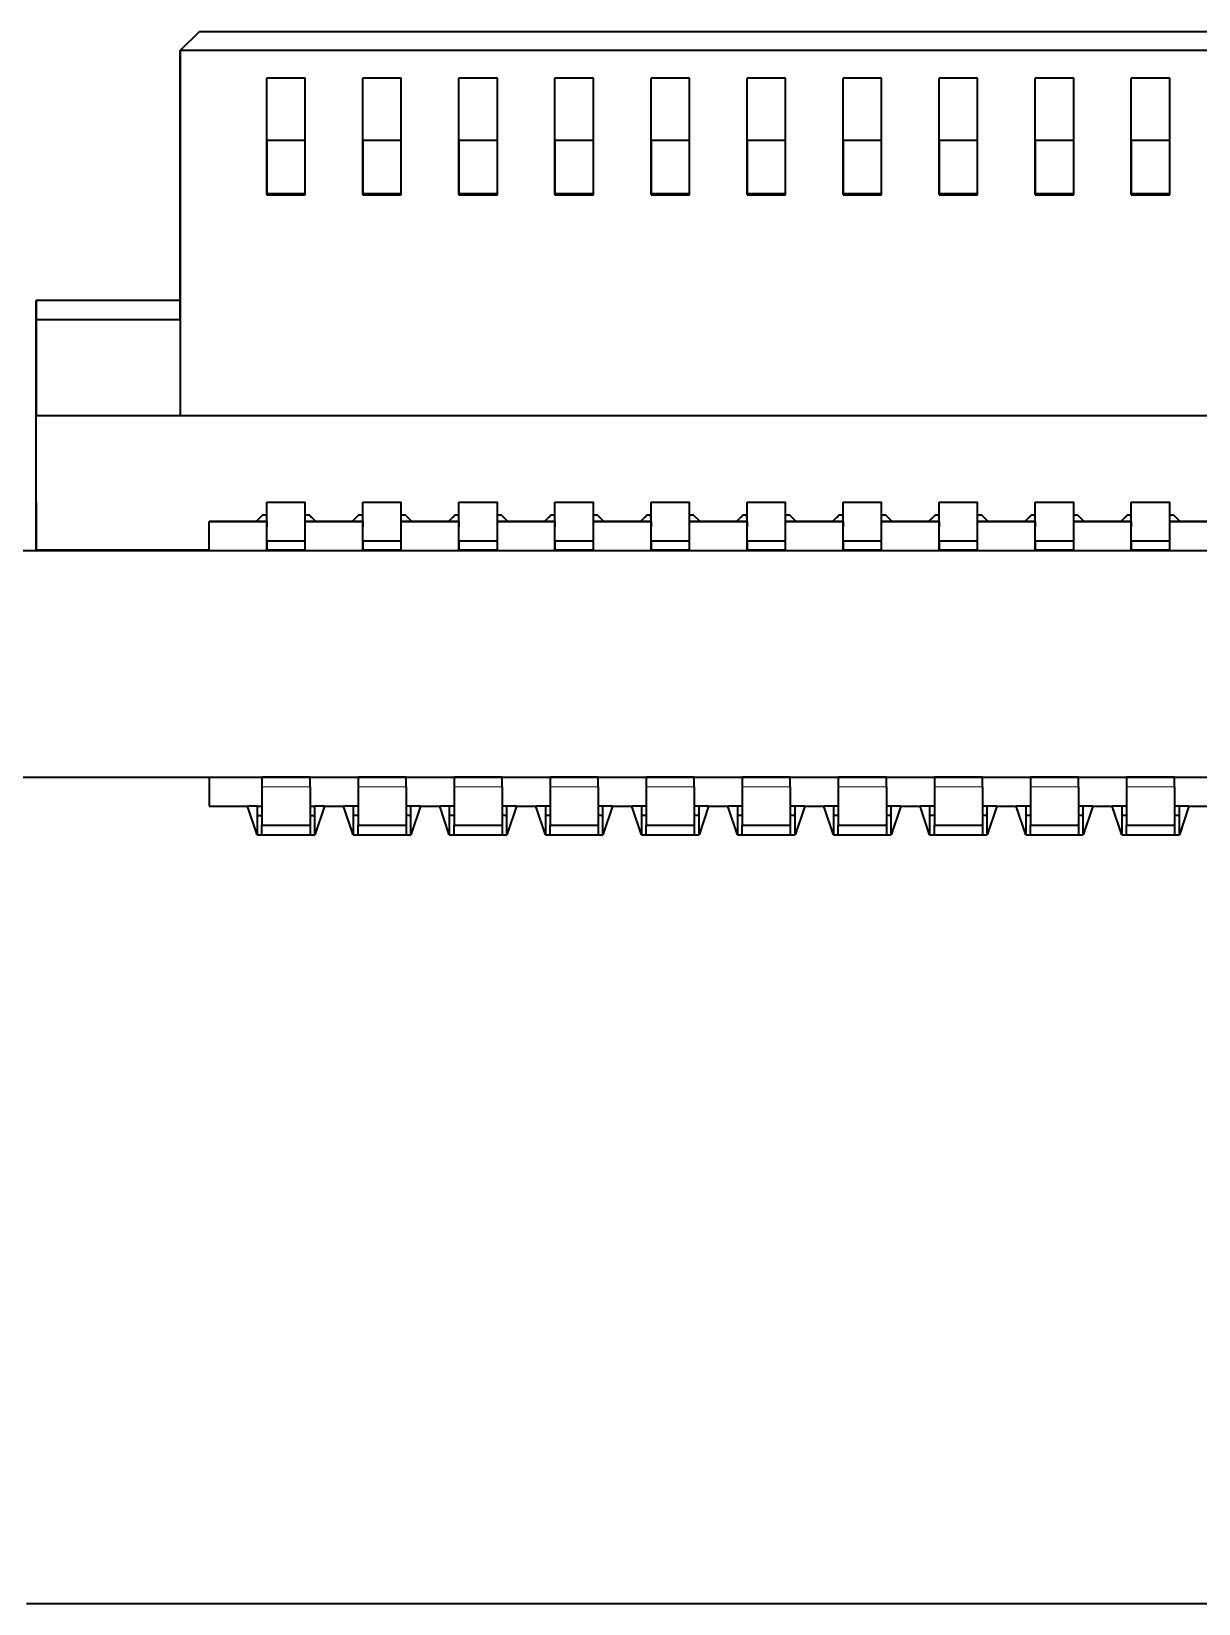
# Model space of a CAD drawing. Extents: x 487 to 800, y 314 to 605.
# Drawn here: x 588.64 to 594.72, y 383.52 to 391.7 of the extents above; entities that cross this region are included whole.
import ezdxf

# ---------------------------------------------------------------- set-up
doc = ezdxf.new("R2010")
doc.units = 0

msp = doc.modelspace()

# ---------------------------------------------------------------- linework, layer by layer
at = {"color": 7, "lineweight": 35, "ltscale": 0.003536}
msp.add_line((589.4169, 391.6007), (589.517, 391.7007), dxfattribs=at)
msp.add_line((589.4169, 391.6007), (589.517, 391.7007), dxfattribs=at)
at = {"color": 7, "lineweight": 35, "ltscale": 0.234999}
msp.add_line((589.517, 391.7007), (598.9169, 391.7007), dxfattribs=at)
msp.add_line((589.517, 391.7007), (598.9169, 391.7007), dxfattribs=at)
at = {"color": 7, "lineweight": 35, "ltscale": 0.0325}
for p, q in [((589.4169, 391.6007), (589.4169, 390.3007)), ((589.4169, 390.3007), (589.4169, 391.6007)), ((589.4169, 391.6007), (589.4169, 390.3007))]:
    msp.add_line(p, q, dxfattribs=at)
at = {"color": 7, "lineweight": 35, "ltscale": 0.0475}
msp.add_line((589.4169, 391.6007), (589.4169, 389.7007), dxfattribs=at)
msp.add_line((589.4169, 391.6007), (589.4169, 389.7007), dxfattribs=at)
at = {"color": 7, "lineweight": 35, "ltscale": 0.240001}
msp.add_line((599.017, 391.6007), (589.4169, 391.6007), dxfattribs=at)
msp.add_line((599.017, 391.6007), (589.4169, 391.6007), dxfattribs=at)
at = {"color": 7, "lineweight": 35, "ltscale": 0.015179}
for p, q in [((589.8669, 390.8506), (589.8669, 391.4578)), ((590.3669, 390.8506), (590.3669, 391.4578)), ((590.8669, 390.8506), (590.8669, 391.4578)), ((591.3669, 390.8506), (591.3669, 391.4578)), ((591.8669, 390.8506), (591.8669, 391.4578)), ((592.3669, 390.8506), (592.3669, 391.4578)), ((592.8669, 390.8506), (592.8669, 391.4578)), ((593.3669, 390.8506), (593.3669, 391.4578)), ((593.8669, 390.8506), (593.8669, 391.4578)), ((594.3669, 390.8506), (594.3669, 391.4578))]:
    msp.add_line(p, q, dxfattribs=at)
at = {"color": 7, "lineweight": 35, "ltscale": 0.005}
for p, q in [((590.067, 391.4578), (589.8669, 391.4578)), ((590.067, 391.4578), (589.8669, 391.4578)), ((590.567, 391.4578), (590.3669, 391.4578)), ((590.567, 391.4578), (590.3669, 391.4578)), ((591.067, 391.4578), (590.8669, 391.4578)), ((591.067, 391.4578), (590.8669, 391.4578)), ((591.567, 391.4578), (591.3669, 391.4578)), ((591.567, 391.4578), (591.3669, 391.4578)), ((592.067, 391.4578), (591.8669, 391.4578)), ((592.067, 391.4578), (591.8669, 391.4578)), ((592.567, 391.4578), (592.3669, 391.4578)), ((592.567, 391.4578), (592.3669, 391.4578)), ((593.067, 391.4578), (592.8669, 391.4578)), ((593.067, 391.4578), (592.8669, 391.4578)), ((593.567, 391.4578), (593.3669, 391.4578)), ((593.567, 391.4578), (593.3669, 391.4578)), ((594.067, 391.4578), (593.8669, 391.4578)), ((594.067, 391.4578), (593.8669, 391.4578)), ((594.567, 391.4578), (594.3669, 391.4578)), ((594.567, 391.4578), (594.3669, 391.4578)), ((589.8669, 391.1356), (590.067, 391.1356)), ((589.8669, 391.1356), (590.067, 391.1356)), ((590.3669, 391.1356), (590.567, 391.1356)), ((590.3669, 391.1356), (590.567, 391.1356)), ((590.8669, 391.1356), (591.067, 391.1356)), ((590.8669, 391.1356), (591.067, 391.1356)), ((591.3669, 391.1356), (591.567, 391.1356)), ((591.3669, 391.1356), (591.567, 391.1356)), ((591.8669, 391.1356), (592.067, 391.1356)), ((591.8669, 391.1356), (592.067, 391.1356)), ((592.3669, 391.1356), (592.567, 391.1356)), ((592.3669, 391.1356), (592.567, 391.1356)), ((592.8669, 391.1356), (593.067, 391.1356)), ((592.8669, 391.1356), (593.067, 391.1356)), ((593.3669, 391.1356), (593.567, 391.1356)), ((593.3669, 391.1356), (593.567, 391.1356)), ((593.8669, 391.1356), (594.067, 391.1356)), ((593.8669, 391.1356), (594.067, 391.1356)), ((594.3669, 391.1356), (594.567, 391.1356)), ((594.3669, 391.1356), (594.567, 391.1356)), ((589.8669, 390.8561), (590.067, 390.8561)), ((589.8669, 390.8561), (590.067, 390.8561)), ((590.067, 390.8561), (589.8669, 390.8561)), ((589.8669, 390.8506), (590.067, 390.8506)), ((589.8669, 390.8506), (590.067, 390.8506)), ((590.3669, 390.8561), (590.567, 390.8561)), ((590.3669, 390.8561), (590.567, 390.8561)), ((590.567, 390.8561), (590.3669, 390.8561)), ((590.3669, 390.8506), (590.567, 390.8506)), ((590.3669, 390.8506), (590.567, 390.8506)), ((590.8669, 390.8561), (591.067, 390.8561)), ((590.8669, 390.8561), (591.067, 390.8561)), ((591.067, 390.8561), (590.8669, 390.8561)), ((590.8669, 390.8506), (591.067, 390.8506)), ((590.8669, 390.8506), (591.067, 390.8506)), ((591.3669, 390.8561), (591.567, 390.8561)), ((591.3669, 390.8561), (591.567, 390.8561)), ((591.567, 390.8561), (591.3669, 390.8561)), ((591.3669, 390.8506), (591.567, 390.8506)), ((591.3669, 390.8506), (591.567, 390.8506)), ((591.8669, 390.8561), (592.067, 390.8561)), ((591.8669, 390.8561), (592.067, 390.8561)), ((592.067, 390.8561), (591.8669, 390.8561)), ((591.8669, 390.8506), (592.067, 390.8506)), ((591.8669, 390.8506), (592.067, 390.8506)), ((592.3669, 390.8561), (592.567, 390.8561)), ((592.3669, 390.8561), (592.567, 390.8561)), ((592.567, 390.8561), (592.3669, 390.8561)), ((592.3669, 390.8506), (592.567, 390.8506)), ((592.3669, 390.8506), (592.567, 390.8506)), ((592.8669, 390.8561), (593.067, 390.8561)), ((592.8669, 390.8561), (593.067, 390.8561)), ((593.067, 390.8561), (592.8669, 390.8561)), ((592.8669, 390.8506), (593.067, 390.8506)), ((592.8669, 390.8506), (593.067, 390.8506)), ((593.3669, 390.8561), (593.567, 390.8561)), ((593.3669, 390.8561), (593.567, 390.8561)), ((593.567, 390.8561), (593.3669, 390.8561)), ((593.3669, 390.8506), (593.567, 390.8506)), ((593.3669, 390.8506), (593.567, 390.8506)), ((594.067, 390.8561), (593.8669, 390.8561)), ((593.8669, 390.8561), (594.067, 390.8561)), ((593.8669, 390.8561), (594.067, 390.8561)), ((593.8669, 390.8506), (594.067, 390.8506)), ((593.8669, 390.8506), (594.067, 390.8506)), ((594.567, 390.8561), (594.3669, 390.8561)), ((594.3669, 390.8561), (594.567, 390.8561)), ((594.3669, 390.8561), (594.567, 390.8561)), ((594.3669, 390.8506), (594.567, 390.8506)), ((594.3669, 390.8506), (594.567, 390.8506)), ((589.8669, 389.0507), (589.8669, 389.2507)), ((589.8669, 389.2507), (590.067, 389.2507)), ((589.8669, 389.2507), (590.067, 389.2507)), ((589.8669, 389.0507), (589.8669, 389.2507)), ((590.067, 389.0507), (590.067, 389.2507)), ((590.067, 389.0507), (590.067, 389.2507)), ((590.3669, 389.0507), (590.3669, 389.2507)), ((590.3669, 389.2507), (590.567, 389.2507)), ((590.3669, 389.2507), (590.567, 389.2507)), ((590.3669, 389.0507), (590.3669, 389.2507)), ((590.567, 389.0507), (590.567, 389.2507)), ((590.567, 389.0507), (590.567, 389.2507)), ((590.8669, 389.0507), (590.8669, 389.2507)), ((590.8669, 389.2507), (591.067, 389.2507)), ((590.8669, 389.2507), (591.067, 389.2507)), ((590.8669, 389.0507), (590.8669, 389.2507)), ((591.067, 389.0507), (591.067, 389.2507)), ((591.067, 389.0507), (591.067, 389.2507)), ((591.3669, 389.2507), (591.567, 389.2507)), ((591.3669, 389.0507), (591.3669, 389.2507)), ((591.3669, 389.0507), (591.3669, 389.2507)), ((591.3669, 389.2507), (591.567, 389.2507)), ((591.567, 389.0507), (591.567, 389.2507)), ((591.567, 389.0507), (591.567, 389.2507)), ((591.8669, 389.0507), (591.8669, 389.2507)), ((591.8669, 389.2507), (592.067, 389.2507)), ((591.8669, 389.2507), (592.067, 389.2507)), ((591.8669, 389.0507), (591.8669, 389.2507)), ((592.067, 389.0507), (592.067, 389.2507)), ((592.067, 389.0507), (592.067, 389.2507)), ((592.3669, 389.0507), (592.3669, 389.2507)), ((592.3669, 389.2507), (592.567, 389.2507)), ((592.3669, 389.2507), (592.567, 389.2507)), ((592.3669, 389.0507), (592.3669, 389.2507)), ((592.567, 389.0507), (592.567, 389.2507)), ((592.567, 389.0507), (592.567, 389.2507)), ((592.8669, 389.0507), (592.8669, 389.2507)), ((592.8669, 389.2507), (593.067, 389.2507)), ((592.8669, 389.2507), (593.067, 389.2507)), ((592.8669, 389.0507), (592.8669, 389.2507)), ((593.067, 389.0507), (593.067, 389.2507)), ((593.067, 389.0507), (593.067, 389.2507)), ((593.3669, 389.0507), (593.3669, 389.2507)), ((593.3669, 389.2507), (593.567, 389.2507)), ((593.3669, 389.2507), (593.567, 389.2507)), ((593.3669, 389.0507), (593.3669, 389.2507)), ((593.567, 389.0507), (593.567, 389.2507)), ((593.567, 389.0507), (593.567, 389.2507)), ((593.8669, 389.2507), (594.067, 389.2507)), ((593.8669, 389.0507), (593.8669, 389.2507)), ((593.8669, 389.2507), (594.067, 389.2507)), ((593.8669, 389.0507), (593.8669, 389.2507)), ((594.067, 389.0507), (594.067, 389.2507)), ((594.067, 389.0507), (594.067, 389.2507)), ((594.3669, 389.2507), (594.567, 389.2507)), ((594.3669, 389.0507), (594.3669, 389.2507)), ((594.3669, 389.2507), (594.567, 389.2507)), ((594.3669, 389.0507), (594.3669, 389.2507)), ((594.567, 389.0507), (594.567, 389.2507)), ((594.567, 389.0507), (594.567, 389.2507)), ((589.8669, 389.0507), (590.067, 389.0507)), ((589.8669, 389.0507), (590.067, 389.0507)), ((589.8669, 389.0007), (590.067, 389.0007)), ((589.8669, 389.0007), (590.067, 389.0007)), ((589.8669, 389.0007), (590.067, 389.0007)), ((590.067, 389.0007), (589.8669, 389.0007)), ((590.067, 389.0007), (589.8669, 389.0007)), ((590.3669, 389.0507), (590.567, 389.0507)), ((590.3669, 389.0507), (590.567, 389.0507)), ((590.3669, 389.0007), (590.567, 389.0007)), ((590.3669, 389.0007), (590.567, 389.0007)), ((590.3669, 389.0007), (590.567, 389.0007)), ((590.567, 389.0007), (590.3669, 389.0007)), ((590.567, 389.0007), (590.3669, 389.0007)), ((590.8669, 389.0507), (591.067, 389.0507)), ((590.8669, 389.0507), (591.067, 389.0507)), ((590.8669, 389.0007), (591.067, 389.0007)), ((590.8669, 389.0007), (591.067, 389.0007)), ((590.8669, 389.0007), (591.067, 389.0007)), ((591.067, 389.0007), (590.8669, 389.0007)), ((591.067, 389.0007), (590.8669, 389.0007)), ((591.3669, 389.0507), (591.567, 389.0507)), ((591.3669, 389.0507), (591.567, 389.0507)), ((591.3669, 389.0007), (591.567, 389.0007)), ((591.3669, 389.0007), (591.567, 389.0007)), ((591.3669, 389.0007), (591.567, 389.0007)), ((591.567, 389.0007), (591.3669, 389.0007)), ((591.567, 389.0007), (591.3669, 389.0007)), ((591.8669, 389.0507), (592.067, 389.0507)), ((591.8669, 389.0507), (592.067, 389.0507)), ((592.067, 389.0007), (591.8669, 389.0007)), ((592.067, 389.0007), (591.8669, 389.0007)), ((591.8669, 389.0007), (592.067, 389.0007)), ((591.8669, 389.0007), (592.067, 389.0007)), ((591.8669, 389.0007), (592.067, 389.0007)), ((592.3669, 389.0507), (592.567, 389.0507)), ((592.3669, 389.0507), (592.567, 389.0507)), ((592.567, 389.0007), (592.3669, 389.0007)), ((592.567, 389.0007), (592.3669, 389.0007)), ((592.3669, 389.0007), (592.567, 389.0007)), ((592.3669, 389.0007), (592.567, 389.0007)), ((592.3669, 389.0007), (592.567, 389.0007)), ((592.8669, 389.0507), (593.067, 389.0507)), ((592.8669, 389.0507), (593.067, 389.0507)), ((593.067, 389.0007), (592.8669, 389.0007)), ((593.067, 389.0007), (592.8669, 389.0007)), ((592.8669, 389.0007), (593.067, 389.0007)), ((592.8669, 389.0007), (593.067, 389.0007)), ((592.8669, 389.0007), (593.067, 389.0007)), ((593.3669, 389.0507), (593.567, 389.0507)), ((593.3669, 389.0507), (593.567, 389.0507)), ((593.567, 389.0007), (593.3669, 389.0007)), ((593.567, 389.0007), (593.3669, 389.0007)), ((593.3669, 389.0007), (593.567, 389.0007)), ((593.3669, 389.0007), (593.567, 389.0007)), ((593.3669, 389.0007), (593.567, 389.0007)), ((593.8669, 389.0507), (594.067, 389.0507)), ((593.8669, 389.0507), (594.067, 389.0507)), ((593.8669, 389.0007), (594.067, 389.0007)), ((593.8669, 389.0007), (594.067, 389.0007)), ((593.8669, 389.0007), (594.067, 389.0007)), ((594.067, 389.0007), (593.8669, 389.0007)), ((594.067, 389.0007), (593.8669, 389.0007)), ((594.3669, 389.0507), (594.567, 389.0507)), ((594.3669, 389.0507), (594.567, 389.0507)), ((594.3669, 389.0007), (594.567, 389.0007)), ((594.3669, 389.0007), (594.567, 389.0007)), ((594.3669, 389.0007), (594.567, 389.0007)), ((594.567, 389.0007), (594.3669, 389.0007)), ((594.567, 389.0007), (594.3669, 389.0007)), ((589.8419, 387.7702), (589.8419, 387.5702)), ((590.0919, 387.7702), (590.0919, 387.5702)), ((590.3419, 387.7702), (590.3419, 387.5702)), ((590.5919, 387.7702), (590.5919, 387.5702)), ((590.8419, 387.7702), (590.8419, 387.5702)), ((591.0919, 387.7702), (591.0919, 387.5702)), ((591.3419, 387.7702), (591.3419, 387.5702)), ((591.5919, 387.7702), (591.5919, 387.5702)), ((591.8419, 387.7702), (591.8419, 387.5702)), ((592.0919, 387.7702), (592.0919, 387.5702)), ((592.3419, 387.7702), (592.3419, 387.5702)), ((592.5919, 387.7702), (592.5919, 387.5702)), ((592.8419, 387.7702), (592.8419, 387.5702)), ((593.0919, 387.7702), (593.0919, 387.5702)), ((593.3419, 387.7702), (593.3419, 387.5702)), ((593.5919, 387.7702), (593.5919, 387.5702)), ((593.8419, 387.7702), (593.8419, 387.5702)), ((594.0919, 387.7702), (594.0919, 387.5702)), ((594.3419, 387.7702), (594.3419, 387.5702)), ((594.5919, 387.7702), (594.5919, 387.5702)), ((589.567, 387.6702), (589.767, 387.6702))]:
    msp.add_line(p, q, dxfattribs=at)
at = {"color": 7, "lineweight": 35, "ltscale": 0.008055}
for p, q in [((589.8669, 391.1356), (589.8669, 391.4578)), ((589.8669, 391.1356), (589.8669, 391.4578)), ((590.067, 391.1356), (590.067, 391.4578)), ((590.067, 391.1356), (590.067, 391.4578)), ((590.3669, 391.1356), (590.3669, 391.4578)), ((590.3669, 391.1356), (590.3669, 391.4578)), ((590.567, 391.1356), (590.567, 391.4578)), ((590.567, 391.1356), (590.567, 391.4578)), ((590.8669, 391.1356), (590.8669, 391.4578)), ((590.8669, 391.1356), (590.8669, 391.4578)), ((591.067, 391.1356), (591.067, 391.4578)), ((591.067, 391.1356), (591.067, 391.4578)), ((591.3669, 391.1356), (591.3669, 391.4578)), ((591.3669, 391.1356), (591.3669, 391.4578)), ((591.567, 391.1356), (591.567, 391.4578)), ((591.567, 391.1356), (591.567, 391.4578)), ((591.8669, 391.1356), (591.8669, 391.4578)), ((591.8669, 391.1356), (591.8669, 391.4578)), ((592.067, 391.1356), (592.067, 391.4578)), ((592.067, 391.1356), (592.067, 391.4578)), ((592.3669, 391.1356), (592.3669, 391.4578)), ((592.3669, 391.1356), (592.3669, 391.4578)), ((592.567, 391.1356), (592.567, 391.4578)), ((592.567, 391.1356), (592.567, 391.4578)), ((592.8669, 391.1356), (592.8669, 391.4578)), ((592.8669, 391.1356), (592.8669, 391.4578)), ((593.067, 391.1356), (593.067, 391.4578)), ((593.067, 391.1356), (593.067, 391.4578)), ((593.3669, 391.1356), (593.3669, 391.4578)), ((593.3669, 391.1356), (593.3669, 391.4578)), ((593.567, 391.1356), (593.567, 391.4578)), ((593.567, 391.1356), (593.567, 391.4578)), ((593.8669, 391.1356), (593.8669, 391.4578)), ((593.8669, 391.1356), (593.8669, 391.4578)), ((594.067, 391.1356), (594.067, 391.4578)), ((594.067, 391.1356), (594.067, 391.4578)), ((594.3669, 391.1356), (594.3669, 391.4578)), ((594.3669, 391.1356), (594.3669, 391.4578)), ((594.567, 391.1356), (594.567, 391.4578)), ((594.567, 391.1356), (594.567, 391.4578))]:
    msp.add_line(p, q, dxfattribs=at)
at = {"color": 7, "lineweight": 35, "ltscale": 0.006986}
for p, q in [((589.8669, 391.1356), (589.8669, 390.8561)), ((590.067, 390.8561), (590.067, 391.1356)), ((590.3669, 391.1356), (590.3669, 390.8561)), ((590.567, 390.8561), (590.567, 391.1356)), ((590.8669, 391.1356), (590.8669, 390.8561)), ((591.067, 390.8561), (591.067, 391.1356)), ((591.3669, 391.1356), (591.3669, 390.8561)), ((591.567, 390.8561), (591.567, 391.1356)), ((591.8669, 391.1356), (591.8669, 390.8561)), ((592.067, 390.8561), (592.067, 391.1356)), ((592.3669, 391.1356), (592.3669, 390.8561)), ((592.567, 390.8561), (592.567, 391.1356)), ((592.8669, 391.1356), (592.8669, 390.8561)), ((593.067, 390.8561), (593.067, 391.1356)), ((593.3669, 391.1356), (593.3669, 390.8561)), ((593.567, 390.8561), (593.567, 391.1356)), ((593.8669, 391.1356), (593.8669, 390.8561)), ((594.067, 390.8561), (594.067, 391.1356)), ((594.3669, 391.1356), (594.3669, 390.8561)), ((594.567, 390.8561), (594.567, 391.1356))]:
    msp.add_line(p, q, dxfattribs=at)
at = {"color": 7, "lineweight": 35, "ltscale": 0.002122}
for p, q in [((589.8669, 391.0507), (589.8669, 391.1356)), ((590.067, 391.0507), (590.067, 391.1356)), ((590.3669, 391.0507), (590.3669, 391.1356)), ((590.567, 391.0507), (590.567, 391.1356)), ((590.8669, 391.0507), (590.8669, 391.1356)), ((591.067, 391.0507), (591.067, 391.1356)), ((591.3669, 391.0507), (591.3669, 391.1356)), ((591.567, 391.0507), (591.567, 391.1356)), ((591.8669, 391.0507), (591.8669, 391.1356)), ((592.067, 391.0507), (592.067, 391.1356)), ((592.3669, 391.0507), (592.3669, 391.1356)), ((592.567, 391.0507), (592.567, 391.1356)), ((592.8669, 391.0507), (592.8669, 391.1356)), ((593.067, 391.0507), (593.067, 391.1356)), ((593.3669, 391.0507), (593.3669, 391.1356)), ((593.567, 391.0507), (593.567, 391.1356)), ((593.8669, 391.0507), (593.8669, 391.1356)), ((594.067, 391.0507), (594.067, 391.1356)), ((594.3669, 391.0507), (594.3669, 391.1356)), ((594.567, 391.0507), (594.567, 391.1356))]:
    msp.add_line(p, q, dxfattribs=at)
at = {"color": 7, "lineweight": 35, "ltscale": 0.004864}
for p, q in [((589.8669, 390.8561), (589.8669, 391.0507)), ((590.067, 390.8561), (590.067, 391.0507)), ((590.3669, 390.8561), (590.3669, 391.0507)), ((590.567, 390.8561), (590.567, 391.0507)), ((590.8669, 390.8561), (590.8669, 391.0507)), ((591.067, 390.8561), (591.067, 391.0507)), ((591.3669, 390.8561), (591.3669, 391.0507)), ((591.567, 390.8561), (591.567, 391.0507)), ((591.8669, 390.8561), (591.8669, 391.0507)), ((592.067, 390.8561), (592.067, 391.0507)), ((592.3669, 390.8561), (592.3669, 391.0507)), ((592.567, 390.8561), (592.567, 391.0507)), ((592.8669, 390.8561), (592.8669, 391.0507)), ((593.067, 390.8561), (593.067, 391.0507)), ((593.3669, 390.8561), (593.3669, 391.0507)), ((593.567, 390.8561), (593.567, 391.0507)), ((593.8669, 390.8561), (593.8669, 391.0507)), ((594.067, 390.8561), (594.067, 391.0507)), ((594.3669, 390.8561), (594.3669, 391.0507)), ((594.567, 390.8561), (594.567, 391.0507))]:
    msp.add_line(p, q, dxfattribs=at)
at = {"color": 7, "lineweight": 35, "ltscale": 0.000136566}
for p, q in [((589.8669, 390.8506), (589.8669, 390.8561)), ((590.067, 390.8506), (590.067, 390.8561)), ((590.3669, 390.8506), (590.3669, 390.8561)), ((590.567, 390.8506), (590.567, 390.8561)), ((590.8669, 390.8506), (590.8669, 390.8561)), ((591.067, 390.8506), (591.067, 390.8561)), ((591.3669, 390.8506), (591.3669, 390.8561)), ((591.567, 390.8506), (591.567, 390.8561)), ((591.8669, 390.8506), (591.8669, 390.8561)), ((592.067, 390.8506), (592.067, 390.8561)), ((592.3669, 390.8506), (592.3669, 390.8561)), ((592.567, 390.8506), (592.567, 390.8561)), ((592.8669, 390.8506), (592.8669, 390.8561)), ((593.067, 390.8506), (593.067, 390.8561)), ((593.3669, 390.8506), (593.3669, 390.8561)), ((593.567, 390.8506), (593.567, 390.8561)), ((593.8669, 390.8506), (593.8669, 390.8561)), ((594.067, 390.8506), (594.067, 390.8561)), ((594.3669, 390.8506), (594.3669, 390.8561)), ((594.567, 390.8506), (594.567, 390.8561))]:
    msp.add_line(p, q, dxfattribs=at)
at = {"color": 7, "lineweight": 35, "ltscale": 0.000137329}
for p, q in [((589.8669, 390.8506), (589.8669, 390.8561)), ((590.067, 390.8506), (590.067, 390.8561)), ((590.3669, 390.8506), (590.3669, 390.8561)), ((590.567, 390.8506), (590.567, 390.8561)), ((590.8669, 390.8506), (590.8669, 390.8561)), ((591.067, 390.8506), (591.067, 390.8561)), ((591.3669, 390.8506), (591.3669, 390.8561)), ((591.567, 390.8506), (591.567, 390.8561)), ((591.8669, 390.8506), (591.8669, 390.8561)), ((592.067, 390.8506), (592.067, 390.8561)), ((592.3669, 390.8506), (592.3669, 390.8561)), ((592.567, 390.8506), (592.567, 390.8561)), ((592.8669, 390.8506), (592.8669, 390.8561)), ((593.067, 390.8506), (593.067, 390.8561)), ((593.3669, 390.8506), (593.3669, 390.8561)), ((593.567, 390.8506), (593.567, 390.8561)), ((593.8669, 390.8506), (593.8669, 390.8561)), ((594.067, 390.8506), (594.067, 390.8561)), ((594.3669, 390.8506), (594.3669, 390.8561)), ((594.567, 390.8506), (594.567, 390.8561))]:
    msp.add_line(p, q, dxfattribs=at)
at = {"color": 7, "lineweight": 35, "ltscale": 0.01875}
for p, q in [((589.4169, 390.3007), (588.6669, 390.3007)), ((589.4169, 390.3007), (588.6669, 390.3007)), ((589.4169, 390.2007), (588.6669, 390.2007)), ((589.4169, 390.2007), (588.6669, 390.2007))]:
    msp.add_line(p, q, dxfattribs=at)
at = {"color": 7, "lineweight": 35, "ltscale": 0.0025}
for p, q in [((588.6669, 390.2007), (588.6669, 390.3007)), ((588.6669, 390.2007), (588.6669, 390.3007)), ((588.6669, 390.3007), (588.6669, 390.2007)), ((589.4169, 390.2007), (589.4169, 390.3007))]:
    msp.add_line(p, q, dxfattribs=at)
at = {"color": 7, "lineweight": 35, "ltscale": 0.0125}
for p, q in [((588.6669, 389.7007), (588.6669, 390.2007)), ((588.6669, 389.7007), (588.6669, 390.2007)), ((588.6669, 390.2007), (588.6669, 389.7007)), ((589.4169, 390.2007), (589.4169, 389.7007)), ((588.6669, 389.0007), (589.1669, 389.0007)), ((588.6669, 389.0007), (589.1669, 389.0007))]:
    msp.add_line(p, q, dxfattribs=at)
at = {"color": 7, "lineweight": 35, "ltscale": 0.277501}
msp.add_line((599.767, 389.7007), (588.6669, 389.7007), dxfattribs=at)
msp.add_line((599.767, 389.7007), (588.6669, 389.7007), dxfattribs=at)
at = {"color": 7, "lineweight": 35, "ltscale": 0.0175}
msp.add_line((588.6669, 389.0007), (588.6669, 389.7007), dxfattribs=at)
msp.add_line((588.6669, 389.0007), (588.6669, 389.7007), dxfattribs=at)
msp.add_line((588.6669, 389.0007), (588.6669, 389.7007), dxfattribs=at)
at = {"color": 7, "lineweight": 35, "ltscale": 0.00625}
for p, q in [((588.6669, 389.0007), (588.6669, 389.2507)), ((588.6669, 389.2507), (588.6669, 389.0007)), ((590.0919, 387.8202), (589.8419, 387.8202)), ((590.092, 387.8202), (590.342, 387.8202)), ((590.5919, 387.8202), (590.3419, 387.8202)), ((590.592, 387.8202), (590.842, 387.8202)), ((591.0919, 387.8202), (590.8419, 387.8202)), ((591.092, 387.8202), (591.342, 387.8202)), ((591.5919, 387.8202), (591.3419, 387.8202)), ((591.592, 387.8202), (591.842, 387.8202)), ((592.0919, 387.8202), (591.8419, 387.8202)), ((592.092, 387.8202), (592.342, 387.8202)), ((592.5919, 387.8202), (592.3419, 387.8202)), ((592.592, 387.8202), (592.842, 387.8202)), ((593.0919, 387.8202), (592.8419, 387.8202)), ((593.092, 387.8202), (593.342, 387.8202)), ((593.5919, 387.8202), (593.3419, 387.8202)), ((593.592, 387.8202), (593.842, 387.8202)), ((594.0919, 387.8202), (593.8419, 387.8202)), ((594.092, 387.8202), (594.342, 387.8202)), ((594.5919, 387.8202), (594.3419, 387.8202)), ((594.592, 387.8202), (594.842, 387.8202)), ((589.8419, 387.5702), (590.0919, 387.5702)), ((590.3419, 387.5702), (590.5919, 387.5702)), ((590.8419, 387.5702), (591.0919, 387.5702)), ((591.3419, 387.5702), (591.5919, 387.5702)), ((591.8419, 387.5702), (592.0919, 387.5702)), ((592.3419, 387.5702), (592.5919, 387.5702)), ((592.8419, 387.5702), (593.0919, 387.5702)), ((593.3419, 387.5702), (593.5919, 387.5702)), ((593.8419, 387.5702), (594.0919, 387.5702)), ((594.3419, 387.5702), (594.5919, 387.5702))]:
    msp.add_line(p, q, dxfattribs=at)
at = {"color": 7, "lineweight": 35, "ltscale": 0.001625}
for p, q in [((589.8669, 389.1857), (589.8669, 389.2507)), ((590.3669, 389.1857), (590.3669, 389.2507)), ((590.8669, 389.1857), (590.8669, 389.2507)), ((591.3669, 389.1857), (591.3669, 389.2507)), ((591.8669, 389.1857), (591.8669, 389.2507)), ((592.3669, 389.1857), (592.3669, 389.2507)), ((592.8669, 389.1857), (592.8669, 389.2507)), ((593.3669, 389.1857), (593.3669, 389.2507)), ((593.8669, 389.1857), (593.8669, 389.2507)), ((594.3669, 389.1857), (594.3669, 389.2507))]:
    msp.add_line(p, q, dxfattribs=at)
at = {"color": 7, "lineweight": 35, "ltscale": 0.00375}
for p, q in [((589.567, 389.0007), (589.567, 389.1507)), ((589.567, 389.0007), (589.567, 389.1507)), ((589.567, 387.8202), (589.567, 387.6702))]:
    msp.add_line(p, q, dxfattribs=at)
at = {"color": 7, "lineweight": 35, "ltscale": 0.006125}
for p, q in [((589.567, 389.1507), (589.812, 389.1507)), ((589.567, 389.1507), (589.812, 389.1507)), ((589.812, 389.1507), (589.567, 389.1507))]:
    msp.add_line(p, q, dxfattribs=at)
at = {"color": 7, "lineweight": 35, "ltscale": 0.002499}
for p, q in [((589.6669, 389.1507), (589.567, 389.1507)), ((589.567, 389.1507), (589.6669, 389.1507))]:
    msp.add_line(p, q, dxfattribs=at)
at = {"color": 7, "lineweight": 35, "ltscale": 0.001237}
for p, q in [((589.8469, 389.1857), (589.812, 389.1507)), ((589.8469, 389.1857), (589.812, 389.1507)), ((589.8469, 389.1857), (589.812, 389.1507)), ((590.1219, 389.1507), (590.087, 389.1857)), ((590.1219, 389.1507), (590.087, 389.1857)), ((590.087, 389.1857), (590.1219, 389.1507)), ((590.3469, 389.1857), (590.312, 389.1507)), ((590.3469, 389.1857), (590.312, 389.1507)), ((590.3469, 389.1857), (590.312, 389.1507)), ((590.6219, 389.1507), (590.587, 389.1857)), ((590.6219, 389.1507), (590.587, 389.1857)), ((590.6219, 389.1507), (590.587, 389.1857)), ((590.8469, 389.1857), (590.812, 389.1507)), ((590.8469, 389.1857), (590.812, 389.1507)), ((590.812, 389.1507), (590.8469, 389.1857)), ((591.1219, 389.1507), (591.087, 389.1857)), ((591.1219, 389.1507), (591.087, 389.1857)), ((591.1219, 389.1507), (591.087, 389.1857)), ((591.3469, 389.1857), (591.312, 389.1507)), ((591.312, 389.1507), (591.3469, 389.1857)), ((591.3469, 389.1857), (591.312, 389.1507)), ((591.6219, 389.1507), (591.587, 389.1857)), ((591.6219, 389.1507), (591.587, 389.1857)), ((591.6219, 389.1507), (591.587, 389.1857)), ((591.8469, 389.1857), (591.812, 389.1507)), ((591.812, 389.1507), (591.8469, 389.1857)), ((591.8469, 389.1857), (591.812, 389.1507)), ((592.1219, 389.1507), (592.087, 389.1857)), ((592.1219, 389.1507), (592.087, 389.1857)), ((592.1219, 389.1507), (592.087, 389.1857)), ((592.3469, 389.1857), (592.312, 389.1507)), ((592.312, 389.1507), (592.3469, 389.1857)), ((592.3469, 389.1857), (592.312, 389.1507)), ((592.6219, 389.1507), (592.587, 389.1857)), ((592.6219, 389.1507), (592.587, 389.1857)), ((592.6219, 389.1507), (592.587, 389.1857)), ((592.8469, 389.1857), (592.812, 389.1507)), ((592.812, 389.1507), (592.8469, 389.1857)), ((592.8469, 389.1857), (592.812, 389.1507)), ((593.1219, 389.1507), (593.087, 389.1857)), ((593.1219, 389.1507), (593.087, 389.1857)), ((593.1219, 389.1507), (593.087, 389.1857)), ((593.3469, 389.1857), (593.312, 389.1507)), ((593.312, 389.1507), (593.3469, 389.1857)), ((593.3469, 389.1857), (593.312, 389.1507)), ((593.6219, 389.1507), (593.587, 389.1857)), ((593.6219, 389.1507), (593.587, 389.1857)), ((593.6219, 389.1507), (593.587, 389.1857)), ((593.8469, 389.1857), (593.812, 389.1507)), ((593.812, 389.1507), (593.8469, 389.1857)), ((593.8469, 389.1857), (593.812, 389.1507)), ((594.1219, 389.1507), (594.087, 389.1857)), ((594.1219, 389.1507), (594.087, 389.1857)), ((594.1219, 389.1507), (594.087, 389.1857)), ((594.3469, 389.1857), (594.312, 389.1507)), ((594.312, 389.1507), (594.3469, 389.1857)), ((594.3469, 389.1857), (594.312, 389.1507)), ((594.6219, 389.1507), (594.587, 389.1857)), ((594.6219, 389.1507), (594.587, 389.1857)), ((594.6219, 389.1507), (594.587, 389.1857))]:
    msp.add_line(p, q, dxfattribs=at)
at = {"color": 7, "lineweight": 35, "ltscale": 0.001375}
for p, q in [((589.812, 389.1507), (589.8669, 389.1507)), ((589.812, 389.1507), (589.8669, 389.1507)), ((589.8669, 389.1507), (589.812, 389.1507)), ((590.067, 389.1507), (590.1219, 389.1507)), ((590.067, 389.1507), (590.1219, 389.1507)), ((590.1219, 389.1507), (590.067, 389.1507)), ((590.312, 389.1507), (590.3669, 389.1507)), ((590.312, 389.1507), (590.3669, 389.1507)), ((590.3669, 389.1507), (590.312, 389.1507)), ((590.567, 389.1507), (590.6219, 389.1507)), ((590.567, 389.1507), (590.6219, 389.1507)), ((590.6219, 389.1507), (590.567, 389.1507)), ((590.812, 389.1507), (590.8669, 389.1507)), ((590.812, 389.1507), (590.8669, 389.1507)), ((590.8669, 389.1507), (590.812, 389.1507)), ((591.067, 389.1507), (591.1219, 389.1507)), ((591.067, 389.1507), (591.1219, 389.1507)), ((591.1219, 389.1507), (591.067, 389.1507)), ((591.312, 389.1507), (591.3669, 389.1507)), ((591.3669, 389.1507), (591.312, 389.1507)), ((591.312, 389.1507), (591.3669, 389.1507)), ((591.567, 389.1507), (591.6219, 389.1507)), ((591.6219, 389.1507), (591.567, 389.1507)), ((591.567, 389.1507), (591.6219, 389.1507)), ((591.812, 389.1507), (591.8669, 389.1507)), ((591.8669, 389.1507), (591.812, 389.1507)), ((591.812, 389.1507), (591.8669, 389.1507)), ((592.067, 389.1507), (592.1219, 389.1507)), ((592.1219, 389.1507), (592.067, 389.1507)), ((592.067, 389.1507), (592.1219, 389.1507)), ((592.312, 389.1507), (592.3669, 389.1507)), ((592.3669, 389.1507), (592.312, 389.1507)), ((592.312, 389.1507), (592.3669, 389.1507)), ((592.567, 389.1507), (592.6219, 389.1507)), ((592.6219, 389.1507), (592.567, 389.1507)), ((592.567, 389.1507), (592.6219, 389.1507)), ((592.812, 389.1507), (592.8669, 389.1507)), ((592.8669, 389.1507), (592.812, 389.1507)), ((592.812, 389.1507), (592.8669, 389.1507)), ((593.067, 389.1507), (593.1219, 389.1507)), ((593.1219, 389.1507), (593.067, 389.1507)), ((593.067, 389.1507), (593.1219, 389.1507)), ((593.312, 389.1507), (593.3669, 389.1507)), ((593.3669, 389.1507), (593.312, 389.1507)), ((593.312, 389.1507), (593.3669, 389.1507)), ((593.567, 389.1507), (593.6219, 389.1507)), ((593.6219, 389.1507), (593.567, 389.1507)), ((593.567, 389.1507), (593.6219, 389.1507)), ((593.812, 389.1507), (593.8669, 389.1507)), ((593.8669, 389.1507), (593.812, 389.1507)), ((593.812, 389.1507), (593.8669, 389.1507)), ((594.067, 389.1507), (594.1219, 389.1507)), ((594.1219, 389.1507), (594.067, 389.1507)), ((594.067, 389.1507), (594.1219, 389.1507)), ((594.312, 389.1507), (594.3669, 389.1507)), ((594.3669, 389.1507), (594.312, 389.1507)), ((594.312, 389.1507), (594.3669, 389.1507)), ((594.567, 389.1507), (594.6219, 389.1507)), ((594.6219, 389.1507), (594.567, 389.1507)), ((594.567, 389.1507), (594.6219, 389.1507))]:
    msp.add_line(p, q, dxfattribs=at)
at = {"color": 7, "lineweight": 35, "ltscale": 0.000367386}
for p, q in [((589.8365, 389.1753), (589.8469, 389.1857)), ((590.3365, 389.1753), (590.3469, 389.1857))]:
    msp.add_line(p, q, dxfattribs=at)
at = {"color": 7, "lineweight": 35, "ltscale": 0.000500488}
for p, q in [((589.8469, 389.1857), (589.8669, 389.1857)), ((589.8469, 389.1857), (589.8669, 389.1857)), ((589.8469, 389.1857), (589.8669, 389.1857)), ((590.067, 389.1857), (590.087, 389.1857)), ((590.067, 389.1857), (590.087, 389.1857)), ((590.067, 389.1857), (590.087, 389.1857)), ((590.3469, 389.1857), (590.3669, 389.1857)), ((590.3469, 389.1857), (590.3669, 389.1857)), ((590.3469, 389.1857), (590.3669, 389.1857)), ((590.567, 389.1857), (590.587, 389.1857)), ((590.567, 389.1857), (590.587, 389.1857)), ((590.567, 389.1857), (590.587, 389.1857)), ((590.8469, 389.1857), (590.8669, 389.1857)), ((590.8469, 389.1857), (590.8669, 389.1857)), ((590.8469, 389.1857), (590.8669, 389.1857)), ((591.067, 389.1857), (591.087, 389.1857)), ((591.067, 389.1857), (591.087, 389.1857)), ((591.067, 389.1857), (591.087, 389.1857)), ((591.3469, 389.1857), (591.3669, 389.1857)), ((591.3469, 389.1857), (591.3669, 389.1857)), ((591.3469, 389.1857), (591.3669, 389.1857)), ((591.567, 389.1857), (591.587, 389.1857)), ((591.567, 389.1857), (591.587, 389.1857)), ((591.567, 389.1857), (591.587, 389.1857)), ((591.8469, 389.1857), (591.8669, 389.1857)), ((591.8469, 389.1857), (591.8669, 389.1857)), ((591.8469, 389.1857), (591.8669, 389.1857)), ((592.067, 389.1857), (592.087, 389.1857)), ((592.067, 389.1857), (592.087, 389.1857)), ((592.067, 389.1857), (592.087, 389.1857)), ((592.3469, 389.1857), (592.3669, 389.1857)), ((592.3469, 389.1857), (592.3669, 389.1857)), ((592.3469, 389.1857), (592.3669, 389.1857)), ((592.567, 389.1857), (592.587, 389.1857)), ((592.567, 389.1857), (592.587, 389.1857)), ((592.567, 389.1857), (592.587, 389.1857)), ((592.8469, 389.1857), (592.8669, 389.1857)), ((592.8469, 389.1857), (592.8669, 389.1857)), ((592.8469, 389.1857), (592.8669, 389.1857)), ((593.067, 389.1857), (593.087, 389.1857)), ((593.067, 389.1857), (593.087, 389.1857)), ((593.067, 389.1857), (593.087, 389.1857)), ((593.3469, 389.1857), (593.3669, 389.1857)), ((593.3469, 389.1857), (593.3669, 389.1857)), ((593.3469, 389.1857), (593.3669, 389.1857)), ((593.567, 389.1857), (593.587, 389.1857)), ((593.567, 389.1857), (593.587, 389.1857)), ((593.567, 389.1857), (593.587, 389.1857)), ((593.8469, 389.1857), (593.8669, 389.1857)), ((593.8469, 389.1857), (593.8669, 389.1857)), ((593.8469, 389.1857), (593.8669, 389.1857)), ((594.067, 389.1857), (594.087, 389.1857)), ((594.067, 389.1857), (594.087, 389.1857)), ((594.067, 389.1857), (594.087, 389.1857)), ((594.3469, 389.1857), (594.3669, 389.1857)), ((594.3469, 389.1857), (594.3669, 389.1857)), ((594.3469, 389.1857), (594.3669, 389.1857)), ((594.567, 389.1857), (594.587, 389.1857)), ((594.567, 389.1857), (594.587, 389.1857)), ((594.567, 389.1857), (594.587, 389.1857))]:
    msp.add_line(p, q, dxfattribs=at)
at = {"color": 7, "lineweight": 35, "ltscale": 0.000875092}
for p, q in [((589.8669, 389.1507), (589.8669, 389.1857)), ((590.3669, 389.1507), (590.3669, 389.1857))]:
    msp.add_line(p, q, dxfattribs=at)
at = {"color": 7, "lineweight": 35, "ltscale": 0.002503}
for p, q in [((589.8669, 389.0507), (589.8669, 389.1508)), ((590.3669, 389.0507), (590.3669, 389.1508)), ((590.8669, 389.0507), (590.8669, 389.1508)), ((591.3669, 389.0507), (591.3669, 389.1508)), ((591.8669, 389.0507), (591.8669, 389.1508)), ((592.3669, 389.0507), (592.3669, 389.1508)), ((592.8669, 389.0507), (592.8669, 389.1508)), ((593.3669, 389.0507), (593.3669, 389.1508)), ((593.8669, 389.0507), (593.8669, 389.1508)), ((594.3669, 389.0507), (594.3669, 389.1508))]:
    msp.add_line(p, q, dxfattribs=at)
at = {"color": 7, "lineweight": 35, "ltscale": 0.000712585}
for p, q in [((589.8669, 389.1507), (589.8669, 389.1222)), ((589.8669, 389.1222), (589.8669, 389.1507)), ((590.3669, 389.1507), (590.3669, 389.1222)), ((590.3669, 389.1222), (590.3669, 389.1507)), ((590.8669, 389.1507), (590.8669, 389.1222)), ((590.8669, 389.1222), (590.8669, 389.1507)), ((591.3669, 389.1507), (591.3669, 389.1222)), ((591.3669, 389.1222), (591.3669, 389.1507)), ((591.8669, 389.1222), (591.8669, 389.1507)), ((591.8669, 389.1507), (591.8669, 389.1222)), ((592.3669, 389.1222), (592.3669, 389.1507)), ((592.3669, 389.1507), (592.3669, 389.1222)), ((592.8669, 389.1222), (592.8669, 389.1507)), ((592.8669, 389.1507), (592.8669, 389.1222)), ((593.3669, 389.1222), (593.3669, 389.1507)), ((593.3669, 389.1507), (593.3669, 389.1222)), ((593.8669, 389.1507), (593.8669, 389.1222)), ((593.8669, 389.1222), (593.8669, 389.1507)), ((594.3669, 389.1507), (594.3669, 389.1222)), ((594.3669, 389.1222), (594.3669, 389.1507))]:
    msp.add_line(p, q, dxfattribs=at)
at = {"color": 7, "lineweight": 35, "ltscale": 0.000875157}
for p, q in [((590.067, 389.1507), (590.0674, 389.1857)), ((590.8669, 389.1507), (590.8665, 389.1857)), ((591.3669, 389.1507), (591.3665, 389.1857)), ((591.8669, 389.1507), (591.8665, 389.1857)), ((592.3669, 389.1507), (592.3665, 389.1857)), ((592.8669, 389.1507), (592.8665, 389.1857)), ((593.3669, 389.1507), (593.3665, 389.1857)), ((593.8669, 389.1507), (593.8665, 389.1857)), ((594.3669, 389.1507), (594.3665, 389.1857))]:
    msp.add_line(p, q, dxfattribs=at)
at = {"color": 7, "lineweight": 35, "ltscale": 0.001271}
for p, q in [((590.1219, 389.1507), (590.0851, 389.1857)), ((590.8488, 389.1857), (590.812, 389.1507)), ((591.3488, 389.1857), (591.312, 389.1507)), ((591.8488, 389.1857), (591.812, 389.1507)), ((592.3488, 389.1857), (592.312, 389.1507)), ((592.8488, 389.1857), (592.812, 389.1507)), ((593.3488, 389.1857), (593.312, 389.1507)), ((593.8488, 389.1857), (593.812, 389.1507)), ((594.3488, 389.1857), (594.312, 389.1507))]:
    msp.add_line(p, q, dxfattribs=at)
at = {"color": 7, "lineweight": 35, "ltscale": 0.00475}
for p, q in [((590.1219, 389.1507), (590.312, 389.1507)), ((590.1219, 389.1507), (590.312, 389.1507)), ((590.312, 389.1507), (590.1219, 389.1507)), ((590.6219, 389.1507), (590.812, 389.1507)), ((590.6219, 389.1507), (590.812, 389.1507)), ((590.812, 389.1507), (590.6219, 389.1507)), ((591.1219, 389.1507), (591.312, 389.1507)), ((591.1219, 389.1507), (591.312, 389.1507)), ((591.312, 389.1507), (591.1219, 389.1507)), ((591.6219, 389.1507), (591.812, 389.1507)), ((591.6219, 389.1507), (591.812, 389.1507)), ((591.812, 389.1507), (591.6219, 389.1507)), ((592.1219, 389.1507), (592.312, 389.1507)), ((592.1219, 389.1507), (592.312, 389.1507)), ((592.312, 389.1507), (592.1219, 389.1507)), ((592.6219, 389.1507), (592.812, 389.1507)), ((592.6219, 389.1507), (592.812, 389.1507)), ((592.812, 389.1507), (592.6219, 389.1507)), ((593.1219, 389.1507), (593.312, 389.1507)), ((593.1219, 389.1507), (593.312, 389.1507)), ((593.312, 389.1507), (593.1219, 389.1507)), ((593.6219, 389.1507), (593.812, 389.1507)), ((593.6219, 389.1507), (593.812, 389.1507)), ((593.812, 389.1507), (593.6219, 389.1507)), ((594.1219, 389.1507), (594.312, 389.1507)), ((594.1219, 389.1507), (594.312, 389.1507)), ((594.312, 389.1507), (594.1219, 389.1507)), ((594.6219, 389.1507), (594.812, 389.1507)), ((594.6219, 389.1507), (594.812, 389.1507)), ((594.812, 389.1507), (594.6219, 389.1507))]:
    msp.add_line(p, q, dxfattribs=at)
at = {"color": 7, "lineweight": 35, "ltscale": 0.000475822}
for p, q in [((591.3335, 389.1722), (591.3469, 389.1857)), ((591.8335, 389.1722), (591.8469, 389.1857)), ((592.3335, 389.1722), (592.3469, 389.1857)), ((592.8335, 389.1722), (592.8469, 389.1857)), ((593.3335, 389.1722), (593.3469, 389.1857)), ((593.8335, 389.1722), (593.8469, 389.1857)), ((594.3335, 389.1722), (594.3469, 389.1857))]:
    msp.add_line(p, q, dxfattribs=at)
at = {"color": 7, "lineweight": 35, "ltscale": 0.003037}
for p, q in [((589.8669, 389.0007), (589.8669, 389.1222)), ((589.8669, 389.0007), (589.8669, 389.1222)), ((590.3669, 389.0007), (590.3669, 389.1222)), ((590.3669, 389.0007), (590.3669, 389.1222)), ((590.8669, 389.0007), (590.8669, 389.1222)), ((590.8669, 389.0007), (590.8669, 389.1222)), ((591.3669, 389.0007), (591.3669, 389.1222)), ((591.3669, 389.0007), (591.3669, 389.1222)), ((591.8669, 389.0007), (591.8669, 389.1222)), ((591.8669, 389.0007), (591.8669, 389.1222)), ((592.3669, 389.0007), (592.3669, 389.1222)), ((592.3669, 389.0007), (592.3669, 389.1222)), ((592.8669, 389.0007), (592.8669, 389.1222)), ((592.8669, 389.0007), (592.8669, 389.1222)), ((593.3669, 389.0007), (593.3669, 389.1222)), ((593.3669, 389.0007), (593.3669, 389.1222)), ((593.8669, 389.0007), (593.8669, 389.1222)), ((593.8669, 389.0007), (593.8669, 389.1222)), ((594.3669, 389.0007), (594.3669, 389.1222)), ((594.3669, 389.0007), (594.3669, 389.1222))]:
    msp.add_line(p, q, dxfattribs=at)
at = {"color": 7, "lineweight": 35}
for p, q in [((579.7169, 389.0002), (608.7169, 389.0002)), ((579.7169, 387.8202), (608.7169, 387.8202))]:
    msp.add_line(p, q, dxfattribs=at)
at = {"color": 7, "lineweight": 35, "ltscale": 0.022501}
msp.add_line((589.567, 389.0007), (588.6669, 389.0007), dxfattribs=at)
msp.add_line((589.567, 389.0007), (588.6669, 389.0007), dxfattribs=at)
at = {"color": 7, "lineweight": 35, "ltscale": 0.010001}
for p, q in [((589.1669, 389.0007), (589.567, 389.0007)), ((589.1669, 389.0007), (589.567, 389.0007)), ((589.567, 389.0007), (589.1669, 389.0007))]:
    msp.add_line(p, q, dxfattribs=at)
at = {"color": 7, "lineweight": 35, "ltscale": 0.00125}
for p, q in [((589.8669, 389.0507), (589.8669, 389.0007)), ((589.8669, 389.0007), (589.8669, 389.0507)), ((589.8669, 389.0507), (589.8669, 389.0007)), ((590.067, 389.0007), (590.067, 389.0507)), ((590.067, 389.0007), (590.067, 389.0507)), ((590.3669, 389.0507), (590.3669, 389.0007)), ((590.3669, 389.0007), (590.3669, 389.0507)), ((590.3669, 389.0507), (590.3669, 389.0007)), ((590.567, 389.0007), (590.567, 389.0507)), ((590.567, 389.0007), (590.567, 389.0507)), ((590.8669, 389.0507), (590.8669, 389.0007)), ((590.8669, 389.0007), (590.8669, 389.0507)), ((590.8669, 389.0507), (590.8669, 389.0007)), ((591.067, 389.0007), (591.067, 389.0507)), ((591.067, 389.0007), (591.067, 389.0507)), ((591.3669, 389.0007), (591.3669, 389.0507)), ((591.3669, 389.0507), (591.3669, 389.0007)), ((591.3669, 389.0507), (591.3669, 389.0007)), ((591.567, 389.0007), (591.567, 389.0507)), ((591.567, 389.0007), (591.567, 389.0507)), ((591.8669, 389.0507), (591.8669, 389.0007)), ((591.8669, 389.0507), (591.8669, 389.0007)), ((591.8669, 389.0007), (591.8669, 389.0507)), ((592.067, 389.0007), (592.067, 389.0507)), ((592.067, 389.0007), (592.067, 389.0507)), ((592.3669, 389.0507), (592.3669, 389.0007)), ((592.3669, 389.0507), (592.3669, 389.0007)), ((592.3669, 389.0007), (592.3669, 389.0507)), ((592.567, 389.0007), (592.567, 389.0507)), ((592.567, 389.0007), (592.567, 389.0507)), ((592.8669, 389.0507), (592.8669, 389.0007)), ((592.8669, 389.0507), (592.8669, 389.0007)), ((592.8669, 389.0007), (592.8669, 389.0507)), ((593.067, 389.0007), (593.067, 389.0507)), ((593.067, 389.0007), (593.067, 389.0507)), ((593.3669, 389.0507), (593.3669, 389.0007)), ((593.3669, 389.0507), (593.3669, 389.0007)), ((593.3669, 389.0007), (593.3669, 389.0507)), ((593.567, 389.0007), (593.567, 389.0507)), ((593.567, 389.0007), (593.567, 389.0507)), ((593.8669, 389.0507), (593.8669, 389.0007)), ((593.8669, 389.0007), (593.8669, 389.0507)), ((593.8669, 389.0507), (593.8669, 389.0007)), ((594.067, 389.0007), (594.067, 389.0507)), ((594.067, 389.0007), (594.067, 389.0507)), ((594.3669, 389.0507), (594.3669, 389.0007)), ((594.3669, 389.0007), (594.3669, 389.0507)), ((594.3669, 389.0507), (594.3669, 389.0007)), ((594.567, 389.0007), (594.567, 389.0507)), ((594.567, 389.0007), (594.567, 389.0507)), ((589.8419, 387.8202), (589.8419, 387.7702)), ((590.0919, 387.7702), (590.0919, 387.8202)), ((590.3419, 387.8202), (590.3419, 387.7702)), ((590.5919, 387.7702), (590.5919, 387.8202)), ((590.8419, 387.8202), (590.8419, 387.7702)), ((591.0919, 387.7702), (591.0919, 387.8202)), ((591.3419, 387.8202), (591.3419, 387.7702)), ((591.5919, 387.7702), (591.5919, 387.8202)), ((591.8419, 387.8202), (591.8419, 387.7702)), ((592.0919, 387.7702), (592.0919, 387.8202)), ((592.3419, 387.8202), (592.3419, 387.7702)), ((592.5919, 387.7702), (592.5919, 387.8202)), ((592.8419, 387.8202), (592.8419, 387.7702)), ((593.0919, 387.7702), (593.0919, 387.8202)), ((593.3419, 387.8202), (593.3419, 387.7702)), ((593.5919, 387.7702), (593.5919, 387.8202)), ((593.8419, 387.8202), (593.8419, 387.7702)), ((594.0919, 387.7702), (594.0919, 387.8202)), ((594.3419, 387.8202), (594.3419, 387.7702)), ((594.5919, 387.7702), (594.5919, 387.8202)), ((589.817, 387.6702), (589.767, 387.6702)), ((590.1669, 387.6702), (590.1169, 387.6702)), ((590.317, 387.6702), (590.267, 387.6702)), ((590.6669, 387.6702), (590.6169, 387.6702)), ((590.817, 387.6702), (590.767, 387.6702)), ((591.1669, 387.6702), (591.1169, 387.6702)), ((591.317, 387.6702), (591.267, 387.6702)), ((591.6669, 387.6702), (591.6169, 387.6702)), ((591.817, 387.6702), (591.767, 387.6702)), ((592.1669, 387.6702), (592.1169, 387.6702)), ((592.317, 387.6702), (592.267, 387.6702)), ((592.6669, 387.6702), (592.6169, 387.6702)), ((592.817, 387.6702), (592.767, 387.6702)), ((593.1669, 387.6702), (593.1169, 387.6702)), ((593.317, 387.6702), (593.267, 387.6702)), ((593.6669, 387.6702), (593.6169, 387.6702)), ((593.817, 387.6702), (593.767, 387.6702)), ((594.1669, 387.6702), (594.1169, 387.6702)), ((594.317, 387.6702), (594.267, 387.6702)), ((594.6669, 387.6702), (594.6169, 387.6702)), ((589.8419, 387.5202), (589.8419, 387.5702)), ((590.0919, 387.5702), (590.0919, 387.5202)), ((590.3419, 387.5202), (590.3419, 387.5702)), ((590.5919, 387.5702), (590.5919, 387.5202)), ((590.8419, 387.5202), (590.8419, 387.5702)), ((591.0919, 387.5702), (591.0919, 387.5202)), ((591.3419, 387.5202), (591.3419, 387.5702)), ((591.5919, 387.5702), (591.5919, 387.5202)), ((591.8419, 387.5202), (591.8419, 387.5702)), ((592.0919, 387.5702), (592.0919, 387.5202)), ((592.3419, 387.5202), (592.3419, 387.5702)), ((592.5919, 387.5702), (592.5919, 387.5202)), ((592.8419, 387.5202), (592.8419, 387.5702)), ((593.0919, 387.5702), (593.0919, 387.5202)), ((593.3419, 387.5202), (593.3419, 387.5702)), ((593.5919, 387.5702), (593.5919, 387.5202)), ((593.8419, 387.5202), (593.8419, 387.5702)), ((594.0919, 387.5702), (594.0919, 387.5202)), ((594.3419, 387.5202), (594.3419, 387.5702)), ((594.5919, 387.5702), (594.5919, 387.5202))]:
    msp.add_line(p, q, dxfattribs=at)
at = {"color": 7, "lineweight": 35, "ltscale": 0.02375}
msp.add_line((588.6169, 387.8202), (589.567, 387.8202), dxfattribs=at)
at = {"color": 7, "lineweight": 35, "ltscale": 0.006876}
msp.add_line((589.567, 387.8202), (589.842, 387.8202), dxfattribs=at)
at = {"color": 7, "lineweight": 13, "ltscale": 0.00625}
for p, q in [((589.8419, 387.7702), (590.0919, 387.7702)), ((590.3419, 387.7702), (590.5919, 387.7702)), ((590.8419, 387.7702), (591.0919, 387.7702)), ((591.3419, 387.7702), (591.5919, 387.7702)), ((591.8419, 387.7702), (592.0919, 387.7702)), ((592.3419, 387.7702), (592.5919, 387.7702)), ((592.8419, 387.7702), (593.0919, 387.7702)), ((593.3419, 387.7702), (593.5919, 387.7702)), ((593.8419, 387.7702), (594.0919, 387.7702)), ((594.3419, 387.7702), (594.5919, 387.7702))]:
    msp.add_line(p, q, dxfattribs=at)
at = {"color": 7, "lineweight": 35, "ltscale": 0.003953}
for p, q in [((589.817, 387.5202), (589.767, 387.6702)), ((590.1669, 387.6702), (590.1169, 387.5202)), ((590.317, 387.5202), (590.267, 387.6702)), ((590.6669, 387.6702), (590.6169, 387.5202)), ((590.817, 387.5202), (590.767, 387.6702)), ((591.1669, 387.6702), (591.1169, 387.5202)), ((591.317, 387.5202), (591.267, 387.6702)), ((591.6669, 387.6702), (591.6169, 387.5202)), ((591.817, 387.5202), (591.767, 387.6702)), ((592.1669, 387.6702), (592.1169, 387.5202)), ((592.317, 387.5202), (592.267, 387.6702)), ((592.6669, 387.6702), (592.6169, 387.5202)), ((592.817, 387.5202), (592.767, 387.6702)), ((593.1669, 387.6702), (593.1169, 387.5202)), ((593.317, 387.5202), (593.267, 387.6702)), ((593.6669, 387.6702), (593.6169, 387.5202)), ((593.817, 387.5202), (593.767, 387.6702)), ((594.1669, 387.6702), (594.1169, 387.5202)), ((594.317, 387.5202), (594.267, 387.6702)), ((594.6669, 387.6702), (594.6169, 387.5202))]:
    msp.add_line(p, q, dxfattribs=at)
at = {"color": 7, "lineweight": 35, "ltscale": 0.00062561}
for p, q in [((589.817, 387.6702), (589.842, 387.6702)), ((589.817, 387.6202), (589.842, 387.6202)), ((590.342, 387.6702), (590.317, 387.6702)), ((590.342, 387.6202), (590.317, 387.6202)), ((590.842, 387.6702), (590.817, 387.6702)), ((590.842, 387.6202), (590.817, 387.6202)), ((591.342, 387.6702), (591.317, 387.6702)), ((591.342, 387.6202), (591.317, 387.6202)), ((591.842, 387.6702), (591.817, 387.6702)), ((591.842, 387.6202), (591.817, 387.6202)), ((592.342, 387.6702), (592.317, 387.6702)), ((592.342, 387.6202), (592.317, 387.6202)), ((592.842, 387.6702), (592.817, 387.6702)), ((592.842, 387.6202), (592.817, 387.6202)), ((593.342, 387.6702), (593.317, 387.6702)), ((593.342, 387.6202), (593.317, 387.6202)), ((593.842, 387.6702), (593.817, 387.6702)), ((593.842, 387.6202), (593.817, 387.6202)), ((594.342, 387.6702), (594.317, 387.6702)), ((594.342, 387.6202), (594.317, 387.6202))]:
    msp.add_line(p, q, dxfattribs=at)
at = {"color": 7, "lineweight": 35, "ltscale": 0.003751}
for p, q in [((589.817, 387.6702), (589.817, 387.5202)), ((590.1169, 387.5202), (590.1169, 387.6702)), ((590.317, 387.6702), (590.317, 387.5202)), ((590.6169, 387.5202), (590.6169, 387.6702)), ((590.817, 387.6702), (590.817, 387.5202)), ((591.1169, 387.5202), (591.1169, 387.6702)), ((591.317, 387.6702), (591.317, 387.5202)), ((591.6169, 387.5202), (591.6169, 387.6702)), ((591.817, 387.6702), (591.817, 387.5202)), ((592.1169, 387.5202), (592.1169, 387.6702)), ((592.317, 387.6702), (592.317, 387.5202)), ((592.6169, 387.5202), (592.6169, 387.6702)), ((592.817, 387.6702), (592.817, 387.5202)), ((593.1169, 387.5202), (593.1169, 387.6702)), ((593.317, 387.6702), (593.317, 387.5202)), ((593.6169, 387.5202), (593.6169, 387.6702)), ((593.817, 387.6702), (593.817, 387.5202)), ((594.1169, 387.5202), (594.1169, 387.6702)), ((594.317, 387.6702), (594.317, 387.5202)), ((594.6169, 387.5202), (594.6169, 387.6702))]:
    msp.add_line(p, q, dxfattribs=at)
at = {"color": 7, "lineweight": 35, "ltscale": 0.000624084}
for p, q in [((590.092, 387.6702), (590.1169, 387.6702)), ((590.092, 387.6202), (590.1169, 387.6202)), ((590.6169, 387.6702), (590.592, 387.6702)), ((590.6169, 387.6202), (590.592, 387.6202)), ((591.1169, 387.6702), (591.092, 387.6702)), ((591.1169, 387.6202), (591.092, 387.6202)), ((591.6169, 387.6702), (591.592, 387.6702)), ((591.6169, 387.6202), (591.592, 387.6202)), ((592.1169, 387.6702), (592.092, 387.6702)), ((592.1169, 387.6202), (592.092, 387.6202)), ((592.6169, 387.6702), (592.592, 387.6702)), ((592.6169, 387.6202), (592.592, 387.6202)), ((593.1169, 387.6702), (593.092, 387.6702)), ((593.1169, 387.6202), (593.092, 387.6202)), ((593.6169, 387.6702), (593.592, 387.6702)), ((593.6169, 387.6202), (593.592, 387.6202)), ((594.1169, 387.6702), (594.092, 387.6702)), ((594.1169, 387.6202), (594.092, 387.6202)), ((594.6169, 387.6702), (594.592, 387.6702)), ((594.6169, 387.6202), (594.592, 387.6202))]:
    msp.add_line(p, q, dxfattribs=at)
at = {"color": 7, "lineweight": 35, "ltscale": 0.002501}
for p, q in [((590.1669, 387.6702), (590.267, 387.6702)), ((590.6669, 387.6702), (590.767, 387.6702)), ((591.1669, 387.6702), (591.267, 387.6702)), ((591.6669, 387.6702), (591.767, 387.6702)), ((592.1669, 387.6702), (592.267, 387.6702)), ((592.6669, 387.6702), (592.767, 387.6702)), ((593.1669, 387.6702), (593.267, 387.6702)), ((593.6669, 387.6702), (593.767, 387.6702)), ((594.1669, 387.6702), (594.267, 387.6702)), ((594.6669, 387.6702), (594.767, 387.6702))]:
    msp.add_line(p, q, dxfattribs=at)
at = {"color": 7, "lineweight": 35, "ltscale": 0.0075}
for p, q in [((589.817, 387.5202), (590.1169, 387.5202)), ((590.317, 387.5202), (590.6169, 387.5202)), ((590.817, 387.5202), (591.1169, 387.5202)), ((591.317, 387.5202), (591.6169, 387.5202)), ((591.817, 387.5202), (592.1169, 387.5202)), ((592.317, 387.5202), (592.6169, 387.5202)), ((592.817, 387.5202), (593.1169, 387.5202)), ((593.317, 387.5202), (593.6169, 387.5202)), ((593.817, 387.5202), (594.1169, 387.5202)), ((594.317, 387.5202), (594.6169, 387.5202))]:
    msp.add_line(p, q, dxfattribs=at)
at = {"color": 7, "lineweight": 35, "ltscale": 0.28}
msp.add_line((588.6169, 383.5202), (599.817, 383.5202), dxfattribs=at)

doc.saveas('drawing.dxf')
